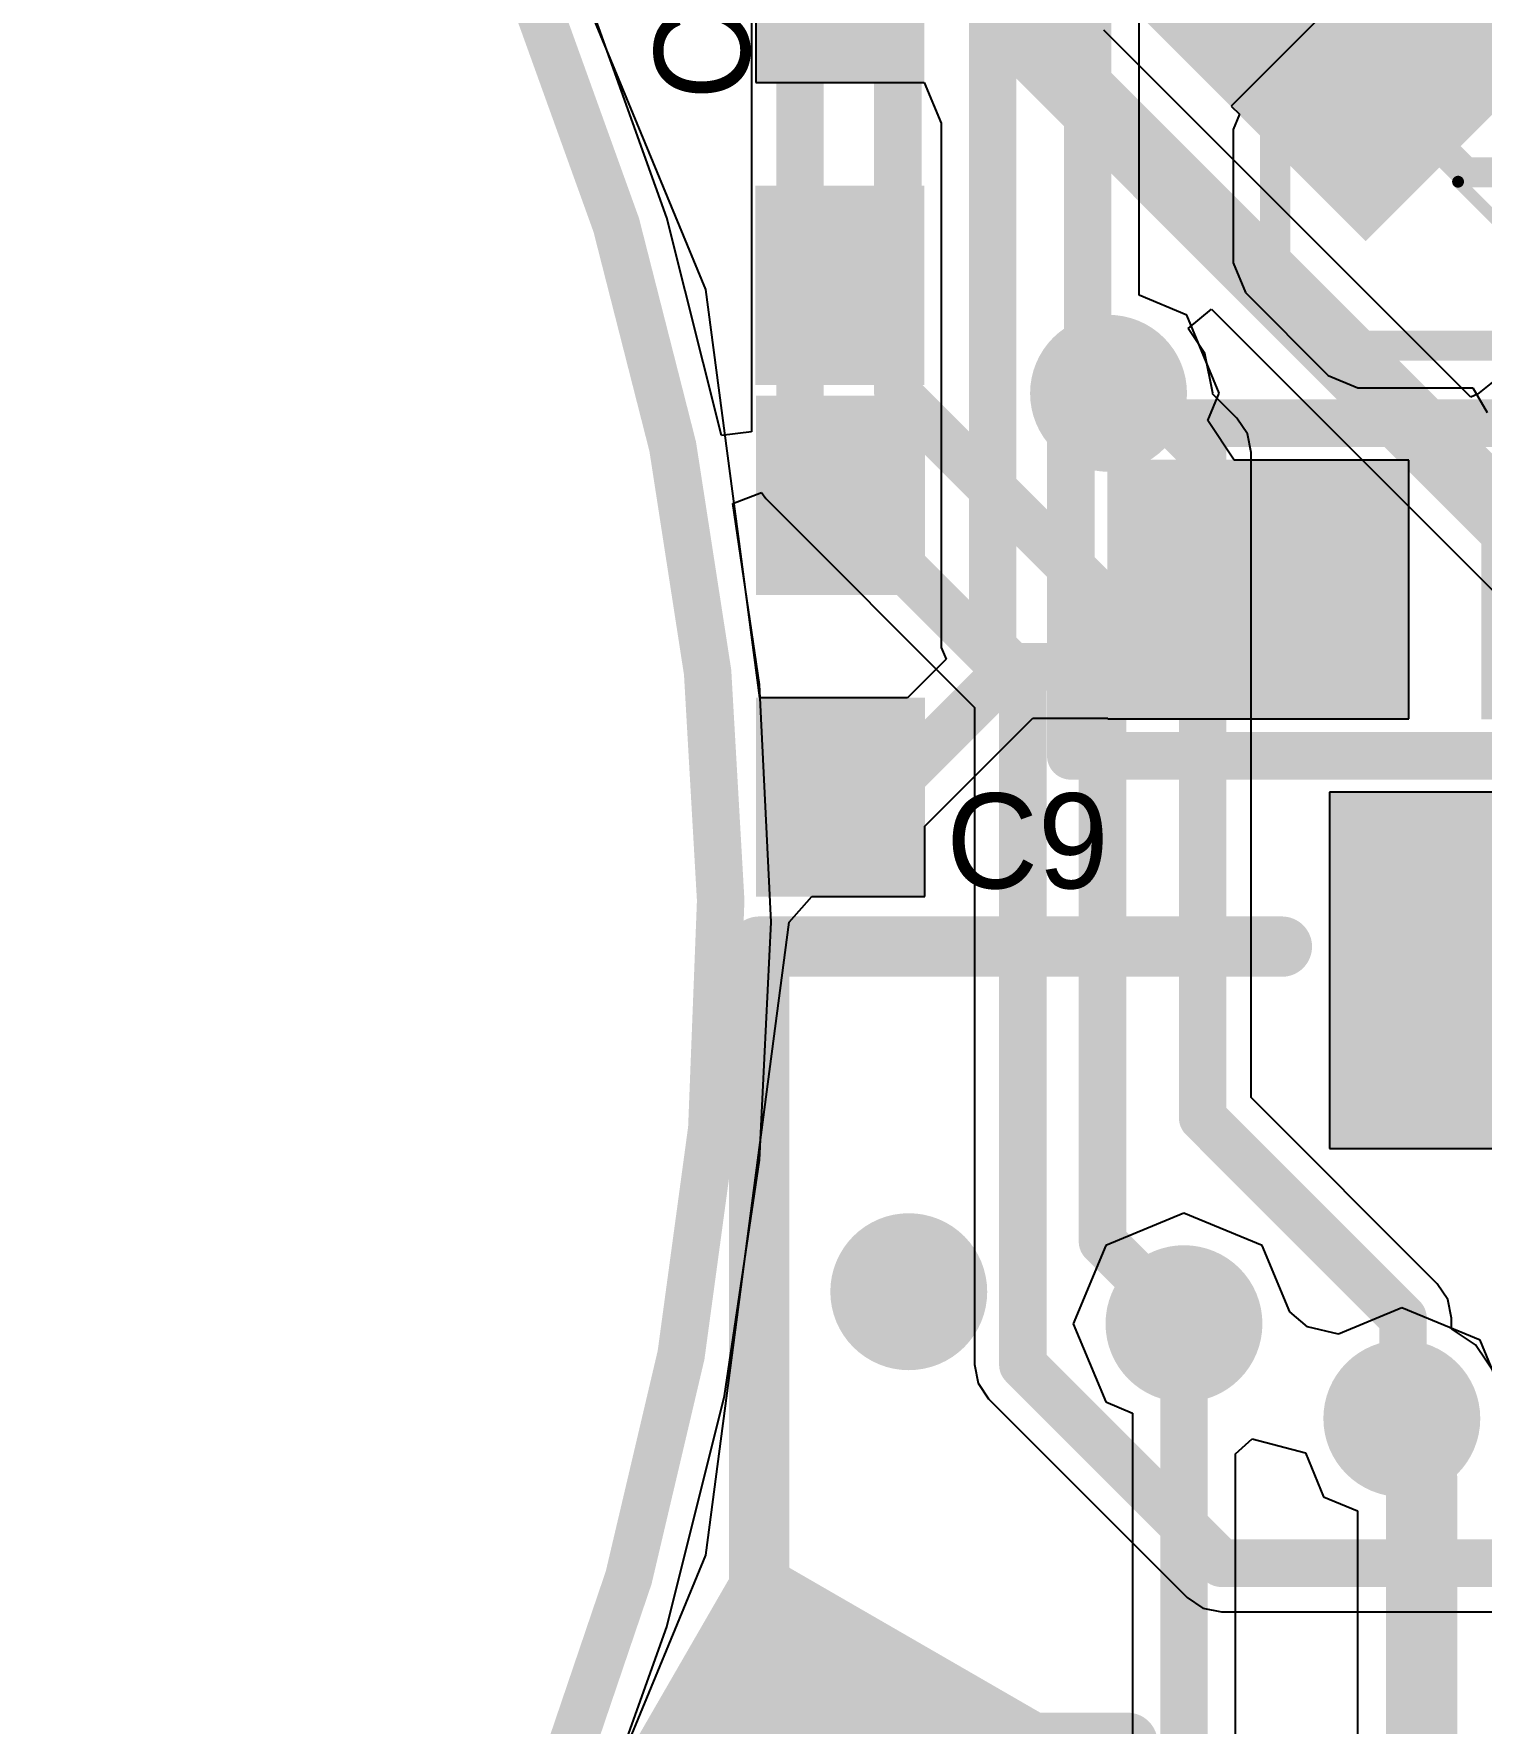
# Model space of a CAD drawing. Header units: millimetres. Extents: x 60.9 to 110.6, y 34.2 to 69.3.
# Drawn here: x 67.87 to 73.96, y 42.15 to 49.26 of the extents above; entities that cross this region are included whole.
import ezdxf

# ---------------------------------------------------------------- set-up
doc = ezdxf.new("R2010")
doc.units = ezdxf.units.MM
for name, color, linetype in [('BottomLayer', 5, 'Continuous'), ('BottomSolder', 6, 'Continuous'), ('KeepOutLayer', 6, 'Continuous'), ('MultiLayer', 9, 'Continuous'), ('TopLayer', 1, 'Continuous'), ('TopOverlay', 2, 'Continuous'), ('TopPaste', 8, 'Continuous'), ('TopSolder', 216, 'Continuous'), ('ViaHoleLayer', 16, 'Continuous')]:
    doc.layers.add(name, color=color, linetype=linetype)

# ---------------------------------------------------------------- blocks, each defined once
blk = doc.blocks.new('BUZZER_9X9_2')
at = {"layer": 'TopLayer'}
blk.add_solid([(-0.65, -1.75), (0.65, -1.75), (-0.65, 1.75), (0.65, 1.75)], dxfattribs=at)
at = {"layer": 'TopOverlay', "const_width": 0.254}
for points in [[(-0.1, -4.25), (-0.1, -2.05)], [(5.25, -2.7), (3.25, -2.7)], [(3.25, -4.2), (3.25, -2.7)], [(8.9, -4.25), (-0.1, -4.25)]]:
    blk.add_lwpolyline(points, dxfattribs=at)
at = {"layer": 'TopOverlay', "const_width": 0.127}
for points in [[(-0.1635, -2.05, 1), (-0.0365, -2.05, 1)], [(3.1865, -2.7, 1), (3.3135, -2.7, 1)], [(3.1865, -2.7, 1), (3.3135, -2.7, 1)], [(3.1865, -4.2, 1), (3.3135, -4.2, 1)], [(-0.1635, -4.25, 1), (-0.0365, -4.25, 1)], [(-0.1635, -4.25, 1), (-0.0365, -4.25, 1)]]:
    blk.add_lwpolyline(points, format="xyb", close=True, dxfattribs=at)
at = {"layer": 'TopPaste'}
blk.add_solid([(-0.65, -1.75), (0.65, -1.75), (-0.65, 1.75), (0.65, 1.75)], dxfattribs=at)
at = {"layer": 'TopSolder'}
blk.add_solid([(-0.7516, -1.8516), (0.7516, -1.8516), (-0.7516, 1.8516), (0.7516, 1.8516)], dxfattribs=at)
blk = doc.blocks.new('EM9304V01_QFN28_4X4_13')
at = {"layer": 'TopLayer'}
for points in [[(-1.3, 1.55), (-1.1, 1.55), (-1.3, 2.35), (-1.1, 2.35)], [(-0.9, 1.55), (-0.7, 1.55), (-0.9, 2.35), (-0.7, 2.35)], [(-0.515, 1.55), (-0.285, 1.55), (-0.515, 2.35), (-0.285, 2.35)], [(-0.1, 1.55), (0.1, 1.55), (-0.1, 2.35), (0.1, 2.35)], [(0.3, 1.55), (0.5, 1.55), (0.3, 2.35), (0.5, 2.35)], [(0.7, 1.55), (0.9, 1.55), (0.7, 2.35), (0.9, 2.35)], [(1.1, 1.55), (1.3, 1.55), (1.1, 2.35), (1.3, 2.35)], [(-1.55, 1.1), (-1.55, 1.3), (-2.35, 1.1), (-2.35, 1.3)], [(2.35, 1.1), (2.35, 1.3), (1.55, 1.1), (1.55, 1.3)], [(-1.2, -1.2), (1.2, -1.2), (-1.2, 1.2), (1.2, 1.2)], [(-1.55, 0.7), (-1.55, 0.9), (-2.35, 0.7), (-2.35, 0.9)], [(2.35, 0.7), (2.35, 0.9), (1.55, 0.7), (1.55, 0.9)], [(-1.55, 0.3), (-1.55, 0.5), (-2.35, 0.3), (-2.35, 0.5)], [(2.35, 0.3), (2.35, 0.5), (1.55, 0.3), (1.55, 0.5)], [(-1.55, -0.1), (-1.55, 0.1), (-2.35, -0.1), (-2.35, 0.1)], [(2.35, -0.1), (2.35, 0.1), (1.55, -0.1), (1.55, 0.1)], [(-1.55, -0.5), (-1.55, -0.3), (-2.35, -0.5), (-2.35, -0.3)], [(2.35, -0.515), (2.35, -0.285), (1.55, -0.515), (1.55, -0.285)], [(-1.55, -0.9), (-1.55, -0.7), (-2.35, -0.9), (-2.35, -0.7)], [(2.35, -0.9), (2.35, -0.7), (1.55, -0.9), (1.55, -0.7)], [(-1.55, -1.3), (-1.55, -1.1), (-2.35, -1.3), (-2.35, -1.1)], [(2.35, -1.3), (2.35, -1.1), (1.55, -1.3), (1.55, -1.1)], [(-1.3, -2.35), (-1.1, -2.35), (-1.3, -1.55), (-1.1, -1.55)], [(-0.9, -2.35), (-0.7, -2.35), (-0.9, -1.55), (-0.7, -1.55)], [(-0.5, -2.35), (-0.3, -2.35), (-0.5, -1.55), (-0.3, -1.55)], [(-0.1, -2.35), (0.1, -2.35), (-0.1, -1.55), (0.1, -1.55)], [(0.3, -2.35), (0.5, -2.35), (0.3, -1.55), (0.5, -1.55)], [(0.7, -2.35), (0.9, -2.35), (0.7, -1.55), (0.9, -1.55)], [(1.1, -2.35), (1.3, -2.35), (1.1, -1.55), (1.3, -1.55)]]:
    blk.add_solid(points, dxfattribs=at)
at = {"layer": 'TopOverlay'}
for points, const_width in [([(-2.2, 2.25, 1), (-2.3, 2.25, 1)], 0.5), ([(-2.425, 2.25, 1), (-2.175, 2.25, 1)], 0.25), ([(-2.325, 2.25, 1), (-2.075, 2.25, 1)], 0.25), ([(-2.0125, 2, 1), (-1.9875, 2, 1)], 0.025), ([(-2.0125, 2, 1), (-1.9875, 2, 1)], 0.025), ([(-1.5125, 2, 1), (-1.4875, 2, 1)], 0.025), ([(1.4876, 2, 1), (1.5126, 2, 1)], 0.025), ([(1.9875, 2, 1), (2.0125, 2, 1)], 0.025), ([(1.9875, 2, 1), (2.0125, 2, 1)], 0.025), ([(-2.0125, 1.5001, 1), (-1.9875, 1.5001, 1)], 0.025), ([(1.9875, 1.5, 1), (2.0125, 1.5, 1)], 0.025), ([(-2.0124, -1.5, 1), (-1.9874, -1.5, 1)], 0.025), ([(1.9875, -1.5001, 1), (2.0125, -1.5001, 1)], 0.025), ([(-2.0124, -2, 1), (-1.9874, -2, 1)], 0.025), ([(-2.0124, -2, 1), (-1.9874, -2, 1)], 0.025), ([(-1.5125, -2, 1), (-1.4875, -2, 1)], 0.025), ([(1.4875, -2, 1), (1.5125, -2, 1)], 0.025), ([(1.9875, -2, 1), (2.0125, -2, 1)], 0.025), ([(1.9875, -2, 1), (2.0125, -2, 1)], 0.025)]:
    blk.add_lwpolyline(points, format="xyb", close=True, dxfattribs=dict(at, const_width=const_width))
at = {"layer": 'TopOverlay', "const_width": 0.05}
for points in [[(-2, 2), (-1.5, 2)], [(-2, 1.5001), (-2, 2)], [(1.5001, 2), (2, 2)], [(2, 1.5), (2, 2)], [(-1.9999, -2), (-1.9999, -1.5)], [(2, -2), (2, -1.5001)], [(-1.9999, -2), (-1.5, -2)], [(1.5, -2), (2, -2)]]:
    blk.add_lwpolyline(points, dxfattribs=at)
at = {"layer": 'TopPaste'}
for points in [[(-1.3, 1.55), (-1.1, 1.55), (-1.3, 2.35), (-1.1, 2.35)], [(-0.9, 1.55), (-0.7, 1.55), (-0.9, 2.35), (-0.7, 2.35)], [(-0.515, 1.55), (-0.285, 1.55), (-0.515, 2.35), (-0.285, 2.35)], [(-0.1, 1.55), (0.1, 1.55), (-0.1, 2.35), (0.1, 2.35)], [(0.3, 1.55), (0.5, 1.55), (0.3, 2.35), (0.5, 2.35)], [(0.7, 1.55), (0.9, 1.55), (0.7, 2.35), (0.9, 2.35)], [(1.1, 1.55), (1.3, 1.55), (1.1, 2.35), (1.3, 2.35)], [(-1.55, 1.1), (-1.55, 1.3), (-2.35, 1.1), (-2.35, 1.3)], [(2.35, 1.1), (2.35, 1.3), (1.55, 1.1), (1.55, 1.3)], [(-1.2, -1.2), (1.2, -1.2), (-1.2, 1.2), (1.2, 1.2)], [(-1.55, 0.7), (-1.55, 0.9), (-2.35, 0.7), (-2.35, 0.9)], [(2.35, 0.7), (2.35, 0.9), (1.55, 0.7), (1.55, 0.9)], [(-1.55, 0.3), (-1.55, 0.5), (-2.35, 0.3), (-2.35, 0.5)], [(2.35, 0.3), (2.35, 0.5), (1.55, 0.3), (1.55, 0.5)], [(-1.55, -0.1), (-1.55, 0.1), (-2.35, -0.1), (-2.35, 0.1)], [(2.35, -0.1), (2.35, 0.1), (1.55, -0.1), (1.55, 0.1)], [(-1.55, -0.5), (-1.55, -0.3), (-2.35, -0.5), (-2.35, -0.3)], [(2.35, -0.515), (2.35, -0.285), (1.55, -0.515), (1.55, -0.285)], [(-1.55, -0.9), (-1.55, -0.7), (-2.35, -0.9), (-2.35, -0.7)], [(2.35, -0.9), (2.35, -0.7), (1.55, -0.9), (1.55, -0.7)], [(-1.55, -1.3), (-1.55, -1.1), (-2.35, -1.3), (-2.35, -1.1)], [(2.35, -1.3), (2.35, -1.1), (1.55, -1.3), (1.55, -1.1)], [(-1.3, -2.35), (-1.1, -2.35), (-1.3, -1.55), (-1.1, -1.55)], [(-0.9, -2.35), (-0.7, -2.35), (-0.9, -1.55), (-0.7, -1.55)], [(-0.5, -2.35), (-0.3, -2.35), (-0.5, -1.55), (-0.3, -1.55)], [(-0.1, -2.35), (0.1, -2.35), (-0.1, -1.55), (0.1, -1.55)], [(0.3, -2.35), (0.5, -2.35), (0.3, -1.55), (0.5, -1.55)], [(0.7, -2.35), (0.9, -2.35), (0.7, -1.55), (0.9, -1.55)], [(1.1, -2.35), (1.3, -2.35), (1.1, -1.55), (1.3, -1.55)]]:
    blk.add_solid(points, dxfattribs=at)
at = {"layer": 'TopSolder'}
for points in [[(-1.4016, 1.4484), (-0.9984, 1.4484), (-1.4016, 2.4516), (-0.9984, 2.4516)], [(-1.0016, 1.4484), (-0.5984, 1.4484), (-1.0016, 2.4516), (-0.5984, 2.4516)], [(-0.6166, 1.4484), (-0.1834, 1.4484), (-0.6166, 2.4516), (-0.1834, 2.4516)], [(-0.2016, 1.4484), (0.2016, 1.4484), (-0.2016, 2.4516), (0.2016, 2.4516)], [(0.1984, 1.4484), (0.6016, 1.4484), (0.1984, 2.4516), (0.6016, 2.4516)], [(0.5984, 1.4484), (1.0016, 1.4484), (0.5984, 2.4516), (1.0016, 2.4516)], [(0.9984, 1.4484), (1.4016, 1.4484), (0.9984, 2.4516), (1.4016, 2.4516)], [(-1.45, -1.45), (1.45, -1.45), (-1.45, 1.45), (1.45, 1.45)], [(-1.4484, 0.9984), (-1.4484, 1.4016), (-2.4516, 0.9984), (-2.4516, 1.4016)], [(2.4516, 0.9984), (2.4516, 1.4016), (1.4484, 0.9984), (1.4484, 1.4016)], [(-1.3016, -1.3016), (1.3016, -1.3016), (-1.3016, 1.3016), (1.3016, 1.3016)], [(-1.4484, 0.5984), (-1.4484, 1.0016), (-2.4516, 0.5984), (-2.4516, 1.0016)], [(2.4516, 0.5984), (2.4516, 1.0016), (1.4484, 0.5984), (1.4484, 1.0016)], [(-1.4484, 0.1984), (-1.4484, 0.6016), (-2.4516, 0.1984), (-2.4516, 0.6016)], [(2.4516, 0.1984), (2.4516, 0.6016), (1.4484, 0.1984), (1.4484, 0.6016)], [(-1.4484, -0.2016), (-1.4484, 0.2016), (-2.4516, -0.2016), (-2.4516, 0.2016)], [(2.4516, -0.2016), (2.4516, 0.2016), (1.4484, -0.2016), (1.4484, 0.2016)], [(-1.4484, -0.6016), (-1.4484, -0.1984), (-2.4516, -0.6016), (-2.4516, -0.1984)], [(2.4516, -0.6166), (2.4516, -0.1834), (1.4484, -0.6166), (1.4484, -0.1834)], [(-1.4484, -1.0016), (-1.4484, -0.5984), (-2.4516, -1.0016), (-2.4516, -0.5984)], [(2.4516, -1.0016), (2.4516, -0.5984), (1.4484, -1.0016), (1.4484, -0.5984)], [(-1.4484, -1.4016), (-1.4484, -0.9984), (-2.4516, -1.4016), (-2.4516, -0.9984)], [(2.4516, -1.4016), (2.4516, -0.9984), (1.4484, -1.4016), (1.4484, -0.9984)], [(-1.4016, -2.4516), (-0.9984, -2.4516), (-1.4016, -1.4484), (-0.9984, -1.4484)], [(-1.0016, -2.4516), (-0.5984, -2.4516), (-1.0016, -1.4484), (-0.5984, -1.4484)], [(-0.6016, -2.4516), (-0.1984, -2.4516), (-0.6016, -1.4484), (-0.1984, -1.4484)], [(-0.2016, -2.4516), (0.2016, -2.4516), (-0.2016, -1.4484), (0.2016, -1.4484)], [(0.1984, -2.4516), (0.6016, -2.4516), (0.1984, -1.4484), (0.6016, -1.4484)], [(0.5984, -2.4516), (1.0016, -2.4516), (0.5984, -1.4484), (1.0016, -1.4484)], [(0.9984, -2.4516), (1.4016, -2.4516), (0.9984, -1.4484), (1.4016, -1.4484)]]:
    blk.add_solid(points, dxfattribs=at)
blk = doc.blocks.new('0402_17')
at = {"layer": 'TopLayer'}
for points in [[(-0.9525, -0.254), (-0.3175, -0.254), (-0.9525, 0.254), (-0.3175, 0.254)], [(0.3175, -0.254), (0.9525, -0.254), (0.3175, 0.254), (0.9525, 0.254)]]:
    blk.add_solid(points, dxfattribs=at)
at = {"layer": 'TopPaste'}
for points in [[(-0.9525, -0.254), (-0.3175, -0.254), (-0.9525, 0.254), (-0.3175, 0.254)], [(0.3175, -0.254), (0.9525, -0.254), (0.3175, 0.254), (0.9525, 0.254)]]:
    blk.add_solid(points, dxfattribs=at)
at = {"layer": 'TopSolder'}
for points in [[(-1.0541, -0.3556), (-0.2159, -0.3556), (-1.0541, 0.3556), (-0.2159, 0.3556)], [(0.2159, -0.3556), (1.0541, -0.3556), (0.2159, 0.3556), (1.0541, 0.3556)]]:
    blk.add_solid(points, dxfattribs=at)
blk = doc.blocks.new('0402_18')
at = {"layer": 'TopLayer'}
for points in [[(-0.9525, -0.254), (-0.3175, -0.254), (-0.9525, 0.254), (-0.3175, 0.254)], [(0.3175, -0.254), (0.9525, -0.254), (0.3175, 0.254), (0.9525, 0.254)]]:
    blk.add_solid(points, dxfattribs=at)
at = {"layer": 'TopPaste'}
for points in [[(-0.9525, -0.254), (-0.3175, -0.254), (-0.9525, 0.254), (-0.3175, 0.254)], [(0.3175, -0.254), (0.9525, -0.254), (0.3175, 0.254), (0.9525, 0.254)]]:
    blk.add_solid(points, dxfattribs=at)
at = {"layer": 'TopSolder'}
for points in [[(-1.0541, -0.3556), (-0.2159, -0.3556), (-1.0541, 0.3556), (-0.2159, 0.3556)], [(0.2159, -0.3556), (1.0541, -0.3556), (0.2159, 0.3556), (1.0541, 0.3556)]]:
    blk.add_solid(points, dxfattribs=at)
blk = doc.blocks.new('0603_21')
at = {"layer": 'TopLayer'}
for points in [[(-1.3208, -0.4445), (-0.254, -0.4445), (-1.3208, 0.4445), (-0.254, 0.4445)], [(0.254, -0.4445), (1.3208, -0.4445), (0.254, 0.4445), (1.3208, 0.4445)]]:
    blk.add_solid(points, dxfattribs=at)
at = {"layer": 'TopOverlay', "const_width": 0.2}
for points in [[(1.5762, 0.7), (-1.5762, 0.7)], [(-1.5762, 0.7), (-1.5762, -0.7)], [(1.5762, 0.7), (1.5762, -0.7)], [(1.5762, -0.7), (-1.5762, -0.7)]]:
    blk.add_lwpolyline(points, dxfattribs=at)
at = {"layer": 'TopOverlay', "const_width": 0.1}
for points in [[(-1.6262, 0.7, 1), (-1.5262, 0.7, 1)], [(-1.6262, 0.7, 1), (-1.5262, 0.7, 1)], [(1.5262, 0.7, 1), (1.6262, 0.7, 1)], [(1.5262, 0.7, 1), (1.6262, 0.7, 1)], [(-1.6262, -0.7, 1), (-1.5262, -0.7, 1)], [(-1.6262, -0.7, 1), (-1.5262, -0.7, 1)], [(1.5262, -0.7, 1), (1.6262, -0.7, 1)], [(1.5262, -0.7, 1), (1.6262, -0.7, 1)]]:
    blk.add_lwpolyline(points, format="xyb", close=True, dxfattribs=at)
at = {"layer": 'TopPaste'}
for points in [[(-1.3208, -0.4445), (-0.254, -0.4445), (-1.3208, 0.4445), (-0.254, 0.4445)], [(0.254, -0.4445), (1.3208, -0.4445), (0.254, 0.4445), (1.3208, 0.4445)]]:
    blk.add_solid(points, dxfattribs=at)
at = {"layer": 'TopSolder'}
for points in [[(-1.4224, -0.5461), (-0.1524, -0.5461), (-1.4224, 0.5461), (-0.1524, 0.5461)], [(0.1524, -0.5461), (1.4224, -0.5461), (0.1524, 0.5461), (1.4224, 0.5461)]]:
    blk.add_solid(points, dxfattribs=at)

msp = doc.modelspace()

# ---------------------------------------------------------------- linework, layer by layer
at = {"layer": 'BottomLayer'}
for p, q in [((70.8897, 49.634), (70.8897, 47.587)), ((70.5331, 48.488), (70.1954, 49.4316)), ((73.9178, 47.7323), (72.3729, 49.2772)), ((70.7627, 47.5714), (70.5331, 48.488)), ((72.7274, 48.0222), (72.826, 48.1031)), ((72.826, 48.1031), (74.2111, 46.718)), ((72.7976, 47.917), (72.7274, 48.0222)), ((72.831, 47.7491), (72.7976, 47.917)), ((74.0226, 47.8071), (73.9457, 47.7449)), ((72.8305, 47.7467), (72.831, 47.7491)), ((72.9328, 47.6444), (72.8305, 47.7467)), ((73.9457, 47.7449), (73.9178, 47.7323)), ((72.977, 47.5782), (72.9328, 47.6444)), ((70.8897, 47.587), (70.7627, 47.5714)), ((72.9926, 47.5002), (72.977, 47.5782)), ((72.9926, 44.7856), (72.9926, 47.5002)), ((72.9926, 47.5002), (72.9926, 47.5002)), ((70.8108, 47.2849), (70.9323, 47.3317)), ((70.9236, 46.5245), (70.8108, 47.2849)), ((70.9323, 47.3317), (70.9494, 47.3061)), ((70.9494, 47.3061), (71.8279, 46.4276)), ((70.9728, 45.5235), (70.9236, 46.5245)), ((71.8279, 46.4276), (71.8279, 43.6622)), ((70.9236, 44.5225), (70.9728, 45.5235)), ((73.7761, 44.002), (72.9926, 44.7856)), ((70.7766, 43.5312), (70.9236, 44.5225)), ((73.8203, 43.9359), (73.7761, 44.002)), ((73.8358, 43.8578), (73.8203, 43.9359)), ((73.8358, 43.8134), (73.8358, 43.8578)), ((73.8358, 43.8578), (73.8358, 43.8578)), ((73.937, 43.7459), (73.8358, 43.8134)), ((74.032, 43.6036), (73.937, 43.7459)), ((71.8279, 43.6622), (71.8434, 43.5841)), ((71.8434, 43.5841), (71.8876, 43.518)), ((70.5331, 42.559), (70.7766, 43.5312)), ((71.8876, 43.518), (72.7232, 42.6824)), ((72.7232, 42.6824), (72.7232, 42.6824)), ((72.7232, 42.6824), (72.7893, 42.6382)), ((72.7893, 42.6382), (72.8674, 42.6227)), ((72.8674, 42.6227), (74.1044, 42.6227)), ((70.1954, 41.6154), (70.5331, 42.559))]:
    msp.add_line(p, q, dxfattribs=at)
for points, const_width in [([(72.118, 49.1716), (72.118, 50.6145)], 0.3), ([(71.5059, 47.7457), (71.5059, 50.1891)], 0.2), ([(71.0936, 47.4503), (71.0936, 49.7185)], 0.2), ([(72.118, 49.1716), (74.3914, 46.8982)], 0.3), ([(71.5059, 47.7457), (72.367, 46.8846)], 0.2), ([(72.3924, 47.7491), (72.5397, 47.7491)], 0.2), ([(72.5397, 47.7491), (72.7886, 47.5002)], 0.2), ([(72.7886, 44.7011), (72.7886, 47.5002)], 0.2), ([(71.0936, 47.4503), (72.0318, 46.5121)], 0.2), ([(72.367, 44.1804), (72.367, 46.8846)], 0.2), ([(72.0318, 43.6622), (72.0318, 46.5121)], 0.2), ([(72.7886, 44.7011), (73.6319, 43.8578)], 0.2), ([(72.367, 44.1804), (72.7099, 43.8375)], 0.2), ([(73.6319, 43.4387), (73.6319, 43.8578)], 0.2), ([(72.0318, 43.6622), (72.8674, 42.8266)], 0.2), ([(72.8674, 42.8266), (74.1044, 42.8266)], 0.2)]:
    msp.add_lwpolyline(points, dxfattribs=dict(at, const_width=const_width))
for points, const_width in [([(72.043, 49.1716, 1), (72.193, 49.1716, 1)], 0.15), ([(72.043, 49.1716, 1), (72.193, 49.1716, 1)], 0.15), ([(72.2273, 47.7491, 1), (72.5575, 47.7491, 1)], 0.3302), ([(71.4559, 47.7457, 1), (71.5559, 47.7457, 1)], 0.1), ([(71.4559, 47.7457, 1), (71.5559, 47.7457, 1)], 0.1), ([(72.3424, 47.7491, 1), (72.4424, 47.7491, 1)], 0.1), ([(72.4897, 47.7491, 1), (72.5897, 47.7491, 1)], 0.1), ([(72.4897, 47.7491, 1), (72.5897, 47.7491, 1)], 0.1), ([(72.7386, 47.5002, 1), (72.8386, 47.5002, 1)], 0.1), ([(72.7386, 47.5002, 1), (72.8386, 47.5002, 1)], 0.1), ([(71.0436, 47.4503, 1), (71.1436, 47.4503, 1)], 0.1), ([(71.0436, 47.4503, 1), (71.1436, 47.4503, 1)], 0.1), ([(72.317, 46.8846, 1), (72.417, 46.8846, 1)], 0.1), ([(72.317, 46.8846, 1), (72.417, 46.8846, 1)], 0.1), ([(71.9818, 46.5121, 1), (72.0818, 46.5121, 1)], 0.1), ([(71.9818, 46.5121, 1), (72.0818, 46.5121, 1)], 0.1), ([(72.7386, 44.7011, 1), (72.8386, 44.7011, 1)], 0.1), ([(72.7386, 44.7011, 1), (72.8386, 44.7011, 1)], 0.1), ([(71.3865, 43.9691, 1), (71.7167, 43.9691, 1)], 0.3302), ([(72.317, 44.1804, 1), (72.417, 44.1804, 1)], 0.1), ([(72.317, 44.1804, 1), (72.417, 44.1804, 1)], 0.1), ([(72.5448, 43.8345, 1), (72.875, 43.8345, 1)], 0.3302), ([(72.6599, 43.8375, 1), (72.7599, 43.8375, 1)], 0.1), ([(73.5819, 43.8578, 1), (73.6819, 43.8578, 1)], 0.1), ([(73.5819, 43.8578, 1), (73.6819, 43.8578, 1)], 0.1), ([(71.9818, 43.6622, 1), (72.0818, 43.6622, 1)], 0.1), ([(71.9818, 43.6622, 1), (72.0818, 43.6622, 1)], 0.1), ([(73.4617, 43.4357, 1), (73.7919, 43.4357, 1)], 0.3302), ([(73.5819, 43.4387, 1), (73.6819, 43.4387, 1)], 0.1), ([(72.8174, 42.8266, 1), (72.9174, 42.8266, 1)], 0.1), ([(72.8174, 42.8266, 1), (72.9174, 42.8266, 1)], 0.1)]:
    msp.add_lwpolyline(points, format="xyb", close=True, dxfattribs=dict(at, const_width=const_width))
msp.add_solid([(75.7513, 40.0927), (70.8789, 42.9058), (74.2513, 37.4946), (69.3789, 40.3077)], dxfattribs=at)
at = {"layer": 'BottomSolder'}
msp.add_solid([(75.7513, 40.0927), (70.8826, 42.9037), (74.2513, 37.4946), (69.3826, 40.3056)], dxfattribs=at)
at = {"layer": 'KeepOutLayer', "const_width": 0.2}
msp.add_lwpolyline([(60.9878, 55.5209, -0.685793), (67.3117, 37.9683)], format="xyb", dxfattribs=at)
at = {"layer": 'MultiLayer', "const_width": 0.3302}
for points in [[(72.2273, 47.7491, 1), (72.5575, 47.7491, 1)], [(71.3865, 43.9691, 1), (71.7167, 43.9691, 1)], [(72.5448, 43.8345, 1), (72.875, 43.8345, 1)], [(73.4617, 43.4357, 1), (73.7919, 43.4357, 1)]]:
    msp.add_lwpolyline(points, format="xyb", close=True, dxfattribs=at)
at = {"layer": 'TopLayer'}
for p, q in [((70.698, 48.1862), (69.6702, 50.6675)), ((70.9081, 49.8913), (70.9081, 49.0563)), ((72.5212, 48.1614), (72.5212, 49.678)), ((73.3025, 49.3513), (72.9088, 48.9576)), ((70.9081, 49.0563), (71.6161, 49.0563)), ((71.6161, 49.0563), (71.6882, 48.8861)), ((72.9088, 48.9576), (72.943, 48.9234)), ((72.943, 48.9234), (72.9165, 48.8594)), ((71.6882, 48.8861), (71.6882, 46.6797)), ((72.9165, 48.8594), (72.9165, 48.2978)), ((72.9165, 48.2978), (72.9683, 48.1726)), ((70.9243, 46.4674), (70.698, 48.1862)), ((72.7217, 48.0784), (72.5212, 48.1614)), ((72.9683, 48.1726), (73.3163, 47.8246)), ((72.8581, 47.7491), (72.7217, 48.0784)), ((73.3163, 47.8246), (73.4414, 47.7728)), ((73.4414, 47.7728), (73.9257, 47.7728)), ((73.9257, 47.7728), (73.9865, 47.6681)), ((72.8105, 47.6344), (72.8581, 47.7491)), ((72.9217, 47.4681), (72.8105, 47.6344)), ((73.6557, 47.4681), (72.9217, 47.4681)), ((73.6557, 46.3791), (73.6557, 47.4681)), ((71.6882, 46.6797), (71.7088, 46.63)), ((71.7088, 46.63), (71.5462, 46.4674)), ((71.5462, 46.4674), (70.9243, 46.4674)), ((71.6186, 45.9275), (72.0731, 46.382)), ((72.0731, 46.382), (72.3889, 46.382)), ((72.3889, 46.382), (72.3889, 46.3791)), ((72.3889, 46.3791), (73.6557, 46.3791)), ((76.6501, 46.071), (73.322, 46.071)), ((73.322, 46.071), (73.322, 44.571)), ((71.6186, 45.6324), (71.6186, 45.9275)), ((71.0485, 45.5235), (71.144, 45.6324)), ((71.144, 45.6324), (71.6186, 45.6324)), ((70.698, 42.8608), (71.0485, 45.5235)), ((73.322, 44.571), (77.022, 44.571)), ((72.7099, 44.3001), (72.3806, 44.1637)), ((73.0391, 44.1637), (72.7099, 44.3001)), ((72.3806, 44.1637), (72.2442, 43.8345)), ((73.1551, 43.8838), (73.0391, 44.1637)), ((73.2294, 43.8218), (73.1551, 43.8838)), ((73.6268, 43.9014), (73.3603, 43.791)), ((73.9561, 43.765), (73.6268, 43.9014)), ((72.2442, 43.8345), (72.3806, 43.5052)), ((73.3603, 43.791), (73.2294, 43.8218)), ((74.0924, 43.4357), (73.9561, 43.765)), ((72.3806, 43.5052), (72.4934, 43.4585)), ((72.4934, 43.4585), (72.4934, 41.7935)), ((72.9263, 43.2876), (72.9968, 43.3502)), ((72.9968, 43.3502), (73.2208, 43.2916)), ((73.2208, 43.2916), (73.2975, 43.1064)), ((72.9263, 41.7039), (72.9263, 43.2876)), ((73.2975, 43.1064), (73.4401, 43.0474)), ((73.4401, 43.0474), (73.4401, 38.5851)), ((69.6702, 40.3795), (70.698, 42.8608))]:
    msp.add_line(p, q, dxfattribs=at)
for points, const_width in [([(71.9047, 46.6797), (71.9047, 49.9334)], 0.2), ([(72.3047, 47.8369), (72.3047, 49.7475)], 0.2), ([(73.0934, 48.8594), (73.4038, 49.1697)], 0.127), ([(73.0934, 48.2978), (73.0934, 48.8594)], 0.127), ([(73.6866, 48.8869), (73.8948, 48.6788)], 0.127), ([(73.8948, 48.6788), (74.5133, 48.6788)], 0.127), ([(73.0934, 48.2978), (73.4414, 47.9498)], 0.127), ([(73.4414, 47.9498), (74.4328, 47.9498)], 0.127), ([(72.3047, 47.8369), (72.3924, 47.7491)], 0.2), ([(71.9047, 46.6797), (71.9859, 46.5985)], 0.2), ([(71.3408, 45.9559), (71.9835, 46.5985)], 0.2), ([(71.9835, 46.5985), (71.9859, 46.5985)], 0.2), ([(71.9859, 46.5985), (72.8801, 46.5985)], 0.2), ([(71.3408, 45.9559), (71.3408, 46.1159)], 0.2), ([(72.7099, 41.7039), (72.7099, 43.8345)], 0.2), ([(73.5837, 43.3041), (73.7107, 43.1771)], 0.3), ([(73.7107, 38.473), (73.7107, 43.1771)], 0.3)]:
    msp.add_lwpolyline(points, dxfattribs=dict(at, const_width=const_width))
for points, const_width in [([(73.372, 49.1697, 1), (73.4355, 49.1697, 1)], 0.0635), ([(73.0617, 48.8594, 1), (73.1252, 48.8594, 1)], 0.0635), ([(73.0617, 48.8594, 1), (73.1252, 48.8594, 1)], 0.0635), ([(73.6549, 48.8869, 1), (73.7184, 48.8869, 1)], 0.0635), ([(73.863, 48.6788, 1), (73.9265, 48.6788, 1)], 0.0635), ([(73.863, 48.6788, 1), (73.9265, 48.6788, 1)], 0.0635), ([(73.0617, 48.2978, 1), (73.1252, 48.2978, 1)], 0.0635), ([(73.0617, 48.2978, 1), (73.1252, 48.2978, 1)], 0.0635), ([(72.2273, 47.7491, 1), (72.5575, 47.7491, 1)], 0.3302), ([(73.4097, 47.9498, 1), (73.4732, 47.9498, 1)], 0.0635), ([(73.4097, 47.9498, 1), (73.4732, 47.9498, 1)], 0.0635), ([(72.2547, 47.8369, 1), (72.3547, 47.8369, 1)], 0.1), ([(72.2547, 47.8369, 1), (72.3547, 47.8369, 1)], 0.1), ([(72.3424, 47.7491, 1), (72.4424, 47.7491, 1)], 0.1), ([(71.8547, 46.6797, 1), (71.9547, 46.6797, 1)], 0.1), ([(71.8547, 46.6797, 1), (71.9547, 46.6797, 1)], 0.1), ([(71.9335, 46.5985, 1), (72.0335, 46.5985, 1)], 0.1), ([(71.9335, 46.5985, 1), (72.0335, 46.5985, 1)], 0.1), ([(71.9359, 46.5985, 1), (72.0359, 46.5985, 1)], 0.1), ([(71.9359, 46.5985, 1), (72.0359, 46.5985, 1)], 0.1), ([(71.9359, 46.5985, 1), (72.0359, 46.5985, 1)], 0.1), ([(72.8301, 46.5985, 1), (72.9301, 46.5985, 1)], 0.1), ([(71.2908, 46.1159, 1), (71.3908, 46.1159, 1)], 0.1), ([(71.2908, 45.9559, 1), (71.3908, 45.9559, 1)], 0.1), ([(71.2908, 45.9559, 1), (71.3908, 45.9559, 1)], 0.1), ([(71.3865, 43.9691, 1), (71.7167, 43.9691, 1)], 0.3302), ([(72.5448, 43.8345, 1), (72.875, 43.8345, 1)], 0.3302), ([(72.6599, 43.8345, 1), (72.7599, 43.8345, 1)], 0.1), ([(73.4617, 43.4357, 1), (73.7919, 43.4357, 1)], 0.3302), ([(73.5087, 43.3041, 1), (73.6587, 43.3041, 1)], 0.15), ([(73.6357, 43.1771, 1), (73.7857, 43.1771, 1)], 0.15), ([(73.6357, 43.1771, 1), (73.7857, 43.1771, 1)], 0.15)]:
    msp.add_lwpolyline(points, format="xyb", close=True, dxfattribs=dict(at, const_width=const_width))
at = {"layer": 'ViaHoleLayer', "const_width": 0.127}
for points in [[(72.3289, 47.7491, 1), (72.4559, 47.7491, 1)], [(71.4881, 43.9691, 1), (71.6151, 43.9691, 1)], [(72.6464, 43.8345, 1), (72.7734, 43.8345, 1)], [(73.5633, 43.4357, 1), (73.6903, 43.4357, 1)]]:
    msp.add_lwpolyline(points, format="xyb", close=True, dxfattribs=at)

# ---------------------------------------------------------------- block references
for name, p, rotation in [('EM9304V01_QFN28_4X4_13', (74.217, 51.1143), 315), ('0402_17', (71.2621, 48.8388), 270), ('0402_18', (71.2646, 46.6849), 90), ('0603_21', (73.8097, 46.9236), 180), ('BUZZER_9X9_2', (75.172, 45.321), 270)]:
    msp.add_blockref(name, p, dxfattribs=dict(rotation=rotation))

# ---------------------------------------------------------------- texts
at = {"layer": 'TopOverlay'}
msp.add_text('C10', height=0.4, rotation=90, dxfattribs=at).set_placement((70.8811, 48.9836))
msp.add_text('C9', height=0.4, dxfattribs=at).set_placement((71.7091, 45.6663))

doc.saveas('drawing.dxf')
